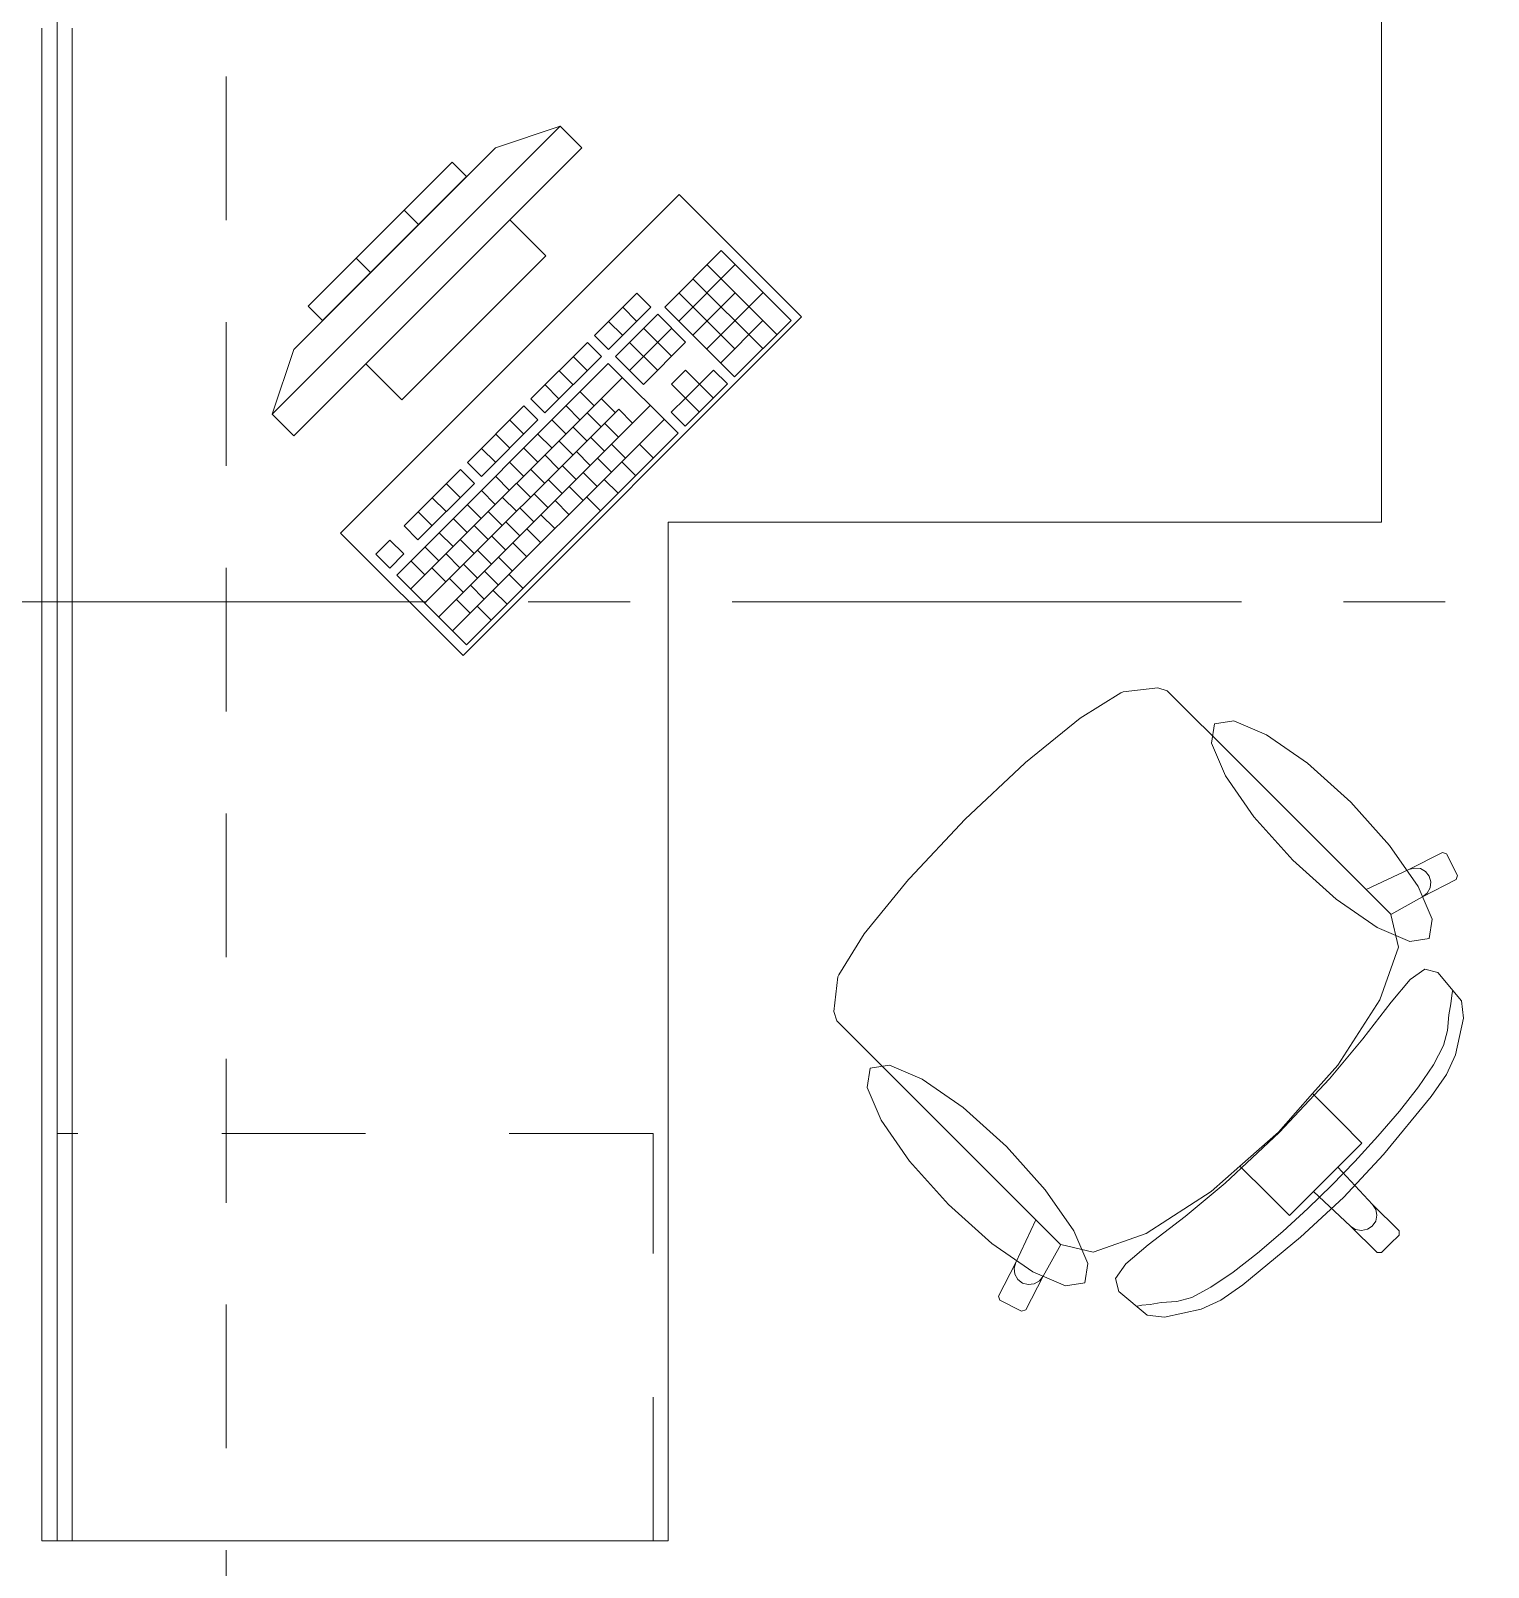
# Model space of a CAD drawing. Header units: inches. Extents: x -38 to 5698, y -33 to 92.
# Drawn here: x 215.378 to 216.809, y 33.459 to 34.967 of the extents above; entities that cross this region are included whole.
import ezdxf

# ---------------------------------------------------------------- set-up
doc = ezdxf.new("R2010")
doc.units = ezdxf.units.IN
doc.header["$MEASUREMENT"] = 0
for name, pattern in [('Hidden Line', [0.195611, 0.141111, -0.0545]), ('Punto & Raya', [0.65, 0.5, -0.075, 0, -0.075]), ('Rayas', [0.282222, 0.141111, -0.141111])]:
    doc.linetypes.add(name, pattern=pattern)
for name, color, linetype in [('08 _ STR _ EXT _ 09 Vigas', 7, 'Continuous'), ('Interior - Mobiliario', 7, 'Continuous'), ('Marcador - Secciones', 251, 'Continuous')]:
    doc.layers.add(name, color=color, linetype=linetype)

msp = doc.modelspace()

# ---------------------------------------------------------------- linework, layer by layer
at = {"layer": '08 _ STR _ EXT _ 09 Vigas', "color": 251, "linetype": 'Hidden Line', "lineweight": 13}
msp.add_line((215.57, 30.2), (215.57, 39.4), dxfattribs=at)
at = {"layer": 'Interior - Mobiliario', "color": 175, "linetype": 'Continuous', "lineweight": 13}
for p, q in [((215.3891, 33.4847), (215.3891, 34.9697)), ((215.4191, 34.9697), (215.4191, 33.4847)), ((215.8981, 34.8736), (215.6152, 34.5908)), ((215.8981, 34.8736), (215.8344, 34.8524)), ((215.9193, 34.8524), (215.8981, 34.8736)), ((215.6364, 34.5696), (215.9193, 34.8524)), ((215.6364, 34.6544), (215.8344, 34.8524)), ((215.792, 34.8383), (215.6506, 34.6968)), ((215.8061, 34.8241), (215.792, 34.8383)), ((215.6647, 34.6827), (215.8061, 34.8241)), ((215.759, 34.777), (215.7449, 34.7911)), ((215.8486, 34.7817), (215.7071, 34.6403)), ((215.8839, 34.7463), (215.8486, 34.7817)), ((215.7119, 34.7298), (215.6977, 34.744)), ((215.7425, 34.6049), (215.8839, 34.7463)), ((216.056, 34.7513), (216.0006, 34.6959)), ((216.1246, 34.6827), (216.056, 34.7513)), ((216.0143, 34.6822), (216.0697, 34.7376)), ((216.1107, 34.6689), (216.0422, 34.7375)), ((216.0969, 34.6551), (216.0283, 34.7236)), ((215.6506, 34.6968), (215.6647, 34.6827)), ((215.9731, 34.7096), (215.9316, 34.668)), ((215.9453, 34.6543), (215.9869, 34.6959)), ((215.973, 34.682), (215.9593, 34.6957)), ((215.9869, 34.6959), (215.9731, 34.7096)), ((216.0006, 34.6959), (216.0692, 34.6274)), ((216.0693, 34.6549), (216.0145, 34.7098)), ((216.0281, 34.6685), (216.0696, 34.71)), ((216.0418, 34.6548), (216.0972, 34.7102)), ((215.9592, 34.6682), (215.9454, 34.6819)), ((215.9937, 34.689), (215.9522, 34.6475)), ((216.0211, 34.6616), (215.9937, 34.689)), ((216.0555, 34.6411), (216.097, 34.6826)), ((216.0692, 34.6274), (216.1246, 34.6827)), ((215.9316, 34.668), (215.9453, 34.6543)), ((215.9659, 34.6337), (216.0074, 34.6753)), ((216.0073, 34.6477), (215.9799, 34.6752)), ((215.6152, 34.5908), (215.6364, 34.6544)), ((215.9247, 34.6611), (215.8693, 34.6057)), ((215.9384, 34.6474), (215.9247, 34.6611)), ((215.9934, 34.6339), (215.966, 34.6613)), ((215.9796, 34.62), (216.0211, 34.6616)), ((215.7071, 34.6403), (215.7425, 34.6049)), ((215.9452, 34.6405), (215.7375, 34.4328)), ((215.883, 34.592), (215.9384, 34.6474)), ((215.9245, 34.6335), (215.9108, 34.6473)), ((216.0138, 34.572), (215.9452, 34.6405)), ((215.9522, 34.6475), (215.9796, 34.62)), ((215.7512, 34.4191), (215.959, 34.6268)), ((215.9107, 34.6197), (215.897, 34.6334)), ((216.021, 34.634), (216.0072, 34.6202)), ((216.0072, 34.6202), (216.0209, 34.6065)), ((216.0207, 34.5789), (216.0623, 34.6204)), ((216.0209, 34.6065), (216.0347, 34.6203)), ((216.0347, 34.6203), (216.021, 34.634)), ((216.0486, 34.6341), (216.0347, 34.6203)), ((216.0484, 34.6066), (216.0347, 34.6203)), ((216.0623, 34.6204), (216.0486, 34.6341)), ((215.8693, 34.6057), (215.883, 34.592)), ((215.8968, 34.6058), (215.8831, 34.6196)), ((215.9313, 34.5991), (215.9175, 34.6128)), ((215.9519, 34.5923), (215.9382, 34.606)), ((216.0209, 34.6065), (216.007, 34.5926)), ((216.0346, 34.5927), (216.0209, 34.6065)), ((215.6152, 34.5908), (215.6364, 34.5696)), ((215.765, 34.4054), (215.9554, 34.5958)), ((215.7787, 34.3917), (215.9864, 34.5994)), ((215.8624, 34.5988), (215.807, 34.5434)), ((215.8761, 34.5851), (215.8624, 34.5988)), ((215.9174, 34.5853), (215.9037, 34.599)), ((215.9381, 34.5785), (215.9243, 34.5922)), ((215.9691, 34.5821), (215.9554, 34.5958)), ((216.007, 34.5926), (216.0207, 34.5789)), ((215.7924, 34.378), (216.0001, 34.5857)), ((215.8207, 34.5297), (215.8761, 34.5851)), ((215.8622, 34.5712), (215.8485, 34.5849)), ((215.9036, 34.5714), (215.8899, 34.5851)), ((215.9242, 34.5646), (215.9105, 34.5784)), ((215.9552, 34.5682), (215.9415, 34.5819)), ((215.8061, 34.3643), (216.0138, 34.572)), ((215.8484, 34.5574), (215.8347, 34.5711)), ((215.8897, 34.5576), (215.876, 34.5713)), ((215.9104, 34.5508), (215.8966, 34.5645)), ((215.9414, 34.5544), (215.9277, 34.5681)), ((215.962, 34.5476), (215.9483, 34.5613)), ((215.9896, 34.5477), (215.9759, 34.5614)), ((215.8345, 34.5435), (215.8208, 34.5572)), ((215.8759, 34.5437), (215.8622, 34.5574)), ((215.8965, 34.5369), (215.8828, 34.5507)), ((215.9275, 34.5405), (215.9138, 34.5543)), ((215.9482, 34.5338), (215.9345, 34.5475)), ((215.8, 34.5365), (215.7447, 34.4811)), ((215.8138, 34.5228), (215.8, 34.5365)), ((215.807, 34.5434), (215.8207, 34.5297)), ((215.8482, 34.516), (215.8345, 34.5298)), ((215.862, 34.5299), (215.8483, 34.5436)), ((215.8827, 34.5231), (215.8689, 34.5368)), ((215.9137, 34.5267), (215.9, 34.5404)), ((215.9343, 34.5199), (215.9206, 34.5336)), ((215.9723, 34.5304), (215.9586, 34.5441)), ((215.7584, 34.4674), (215.8138, 34.5228)), ((215.7999, 34.5089), (215.7862, 34.5226)), ((215.8343, 34.5022), (215.8206, 34.5159)), ((215.8688, 34.5093), (215.8551, 34.523)), ((215.8998, 34.5128), (215.8861, 34.5266)), ((215.9205, 34.5061), (215.9068, 34.5198)), ((215.955, 34.5131), (215.9412, 34.5268)), ((215.7861, 34.4951), (215.7724, 34.5088)), ((215.8205, 34.4883), (215.8068, 34.5021)), ((215.855, 34.4954), (215.8413, 34.5091)), ((215.886, 34.499), (215.8723, 34.5127)), ((215.9066, 34.4922), (215.8929, 34.5059)), ((215.9377, 34.4958), (215.9239, 34.5095)), ((215.7722, 34.4812), (215.7585, 34.4949)), ((215.8066, 34.4745), (215.7929, 34.4882)), ((215.8411, 34.4816), (215.8274, 34.4953)), ((215.8583, 34.4713), (215.8446, 34.485)), ((215.8721, 34.4852), (215.8584, 34.4989)), ((215.8928, 34.4784), (215.8791, 34.4921)), ((215.7447, 34.4811), (215.7584, 34.4674)), ((215.7928, 34.4607), (215.7791, 34.4744)), ((215.8273, 34.4677), (215.8136, 34.4814)), ((215.8444, 34.4575), (215.8307, 34.4712)), ((215.8789, 34.4645), (215.8652, 34.4782)), ((215.7308, 34.4672), (215.717, 34.4534)), ((215.7445, 34.4535), (215.7308, 34.4672)), ((215.7789, 34.4468), (215.7652, 34.4605)), ((215.8134, 34.4539), (215.7997, 34.4676)), ((215.8306, 34.4436), (215.8169, 34.4573)), ((215.8651, 34.4507), (215.8514, 34.4644)), ((215.717, 34.4534), (215.7307, 34.4397)), ((215.7307, 34.4397), (215.7445, 34.4535)), ((215.7651, 34.433), (215.7514, 34.4467)), ((215.7857, 34.4262), (215.772, 34.4399)), ((215.7996, 34.44), (215.7859, 34.4537)), ((215.8168, 34.4298), (215.803, 34.4435)), ((215.8512, 34.4368), (215.8375, 34.4505)), ((215.7375, 34.4328), (215.8061, 34.3643)), ((215.8029, 34.4159), (215.7892, 34.4296)), ((215.8374, 34.423), (215.8237, 34.4367)), ((215.8615, 34.4196), (215.8478, 34.4334)), ((215.8097, 34.3953), (215.796, 34.409)), ((215.8235, 34.4091), (215.8098, 34.4228)), ((215.8459, 34.4041), (215.8322, 34.4178)), ((215.8303, 34.3885), (215.8166, 34.4022)), ((216.4484, 34.3173), (216.4505, 34.3182)), ((216.4505, 34.3182), (216.4845, 34.3222)), ((216.4845, 34.3222), (216.4937, 34.3193)), ((216.4937, 34.3193), (216.5157, 34.2974)), ((216.4084, 34.2924), (216.4484, 34.3173)), ((216.3547, 34.2488), (216.4084, 34.2924)), ((216.5157, 34.2974), (216.5412, 34.2719)), ((216.5412, 34.2719), (216.6891, 34.124)), ((216.2955, 34.1933), (216.3539, 34.2482)), ((216.3539, 34.2482), (216.3547, 34.2488)), ((216.2955, 34.1933), (216.2407, 34.135)), ((216.7308, 34.1436), (216.7639, 34.1606)), ((216.7639, 34.1606), (216.768, 34.1593)), ((216.768, 34.1593), (216.7788, 34.1379)), ((216.6891, 34.124), (216.7308, 34.1436)), ((216.7308, 34.1436), (216.7365, 34.1452)), ((216.7365, 34.1452), (216.7423, 34.1446)), ((216.7423, 34.1446), (216.7474, 34.1417)), ((216.7474, 34.1417), (216.751, 34.1371)), ((216.751, 34.1371), (216.7526, 34.1315)), ((216.7788, 34.1379), (216.7775, 34.1339)), ((216.24, 34.1341), (216.1964, 34.0805)), ((216.2407, 34.135), (216.24, 34.1341)), ((216.7133, 34.0998), (216.6891, 34.124)), ((216.7775, 34.1339), (216.7444, 34.1169)), ((216.7519, 34.1257), (216.749, 34.1205)), ((216.7526, 34.1315), (216.7519, 34.1257)), ((216.7444, 34.1169), (216.7133, 34.0996)), ((216.749, 34.1205), (216.7444, 34.1169)), ((216.7133, 34.0998), (216.7133, 34.0996)), ((216.7133, 34.0996), (216.7208, 34.0676)), ((216.1964, 34.0805), (216.1715, 34.0404)), ((216.7208, 34.0676), (216.7025, 34.0157)), ((216.1706, 34.0383), (216.1666, 34.0044)), ((216.1715, 34.0404), (216.1706, 34.0383)), ((216.7136, 34.0136), (216.7322, 34.0359)), ((216.7322, 34.0359), (216.7465, 34.0459)), ((216.7465, 34.0459), (216.7594, 34.0425)), ((216.7594, 34.0425), (216.7826, 34.0147)), ((216.7722, 34.0119), (216.773, 34.0199)), ((216.773, 34.0199), (216.7738, 34.0244)), ((216.1666, 34.0044), (216.1695, 33.9951)), ((216.7025, 34.0157), (216.6611, 33.9518)), ((216.6857, 33.9775), (216.7136, 34.0136)), ((216.7702, 34.0011), (216.7722, 34.0119)), ((216.7826, 34.0147), (216.7845, 33.9979)), ((216.1695, 33.9951), (216.1915, 33.9731)), ((216.769, 33.9857), (216.7702, 34.0011)), ((216.7845, 33.9979), (216.7768, 33.9617)), ((216.1915, 33.9731), (216.217, 33.9476)), ((216.6529, 33.9381), (216.6857, 33.9775)), ((216.7651, 33.971), (216.769, 33.9857)), ((216.7552, 33.9521), (216.7651, 33.971)), ((216.7768, 33.9617), (216.7678, 33.9425)), ((216.217, 33.9476), (216.3648, 33.7998)), ((216.6611, 33.9518), (216.6363, 33.9237)), ((216.7403, 33.9303), (216.7552, 33.9521)), ((216.7678, 33.9425), (216.7529, 33.9208)), ((216.6035, 33.8854), (216.6529, 33.9381)), ((216.7217, 33.9065), (216.7403, 33.9303)), ((216.6363, 33.9237), (216.603, 33.8858)), ((216.6363, 33.9237), (216.6637, 33.8963)), ((216.7529, 33.9208), (216.706, 33.8641)), ((216.6637, 33.8963), (216.6848, 33.8752)), ((216.7006, 33.8818), (216.7217, 33.9065)), ((216.6035, 33.8854), (216.5507, 33.8359)), ((216.5652, 33.8525), (216.603, 33.8858)), ((216.678, 33.8571), (216.7006, 33.8818)), ((216.6848, 33.8752), (216.6612, 33.8515)), ((216.537, 33.8277), (216.5652, 33.8525)), ((216.5652, 33.8525), (216.5925, 33.8252)), ((216.6612, 33.8515), (216.6493, 33.8396)), ((216.6552, 33.8337), (216.678, 33.8571)), ((216.6612, 33.8515), (216.6952, 33.815)), ((216.706, 33.8641), (216.6669, 33.8219)), ((216.5507, 33.8359), (216.5114, 33.8032)), ((216.6373, 33.8276), (216.6493, 33.8396)), ((216.4732, 33.7864), (216.537, 33.8277)), ((216.5925, 33.8252), (216.6137, 33.804)), ((216.6137, 33.804), (216.6373, 33.8276)), ((216.6247, 33.7828), (216.6669, 33.8219)), ((216.6552, 33.8337), (216.6317, 33.8108)), ((216.6373, 33.8276), (216.6738, 33.7937)), ((216.6317, 33.8108), (216.6071, 33.7883)), ((216.6952, 33.815), (216.6984, 33.8101)), ((216.6952, 33.815), (216.7213, 33.7889)), ((216.6984, 33.8101), (216.6995, 33.8044)), ((216.3648, 33.7998), (216.3452, 33.758)), ((216.3891, 33.7756), (216.3648, 33.7998)), ((216.5114, 33.8032), (216.4752, 33.7753)), ((216.6738, 33.7937), (216.6787, 33.7904)), ((216.6738, 33.7937), (216.6999, 33.7676)), ((216.6787, 33.7904), (216.6845, 33.7893)), ((216.6845, 33.7893), (216.6902, 33.7905)), ((216.6902, 33.7905), (216.6951, 33.7937)), ((216.6984, 33.7986), (216.6951, 33.7937)), ((216.6995, 33.8044), (216.6984, 33.7986)), ((216.372, 33.7445), (216.3893, 33.7755)), ((216.3891, 33.7756), (216.3893, 33.7755)), ((216.3893, 33.7755), (216.4212, 33.7681)), ((216.4212, 33.7681), (216.4732, 33.7864)), ((216.4752, 33.7753), (216.453, 33.7567)), ((216.568, 33.736), (216.6247, 33.7828)), ((216.6071, 33.7883), (216.5824, 33.7671)), ((216.7042, 33.7676), (216.7127, 33.7761)), ((216.7213, 33.7847), (216.7127, 33.7761)), ((216.7213, 33.7889), (216.7213, 33.7847)), ((216.5824, 33.7671), (216.5585, 33.7485)), ((216.6999, 33.7676), (216.7042, 33.7676)), ((216.3452, 33.758), (216.3283, 33.7249)), ((216.3452, 33.758), (216.3436, 33.7524)), ((216.3436, 33.7524), (216.3443, 33.7465)), ((216.3443, 33.7465), (216.3471, 33.7414)), ((216.453, 33.7567), (216.4429, 33.7423)), ((216.5585, 33.7485), (216.5367, 33.7337)), ((216.3471, 33.7414), (216.3517, 33.7378)), ((216.3517, 33.7378), (216.3574, 33.7363)), ((216.355, 33.7114), (216.372, 33.7445)), ((216.3574, 33.7363), (216.3632, 33.737)), ((216.3632, 33.737), (216.3683, 33.7399)), ((216.3683, 33.7399), (216.372, 33.7445)), ((216.4429, 33.7423), (216.4463, 33.7294)), ((216.5367, 33.7337), (216.5179, 33.7237)), ((216.5463, 33.7211), (216.568, 33.736)), ((216.3283, 33.7249), (216.3296, 33.7209)), ((216.3296, 33.7209), (216.3509, 33.7101)), ((216.4463, 33.7294), (216.4742, 33.7062)), ((216.4689, 33.7159), (216.4644, 33.7151)), ((216.477, 33.7166), (216.4689, 33.7159)), ((216.4877, 33.7187), (216.477, 33.7166)), ((216.5031, 33.7198), (216.4877, 33.7187)), ((216.5179, 33.7237), (216.5031, 33.7198)), ((216.5271, 33.7121), (216.5463, 33.7211)), ((216.3509, 33.7101), (216.355, 33.7114)), ((216.4742, 33.7062), (216.491, 33.7043)), ((216.491, 33.7043), (216.5271, 33.7121)), ((215.4191, 33.4847), (215.3891, 33.4847))]:
    msp.add_line(p, q, dxfattribs=at)
at = {"layer": 'Interior - Mobiliario', "color": 175, "linetype": 'Rayas', "lineweight": 13}
for p, q in [((215.9891, 33.8847), (215.4041, 33.8847)), ((215.9891, 33.4847), (215.9891, 33.8847))]:
    msp.add_line(p, q, dxfattribs=at)
at = {"layer": 'Interior - Mobiliario', "color": 175, "linetype": 'Continuous', "lineweight": 13, "flags": 128}
for points in [[(215.4041, 34.9847), (215.4041, 33.4847), (216.0041, 33.4847), (216.0041, 34.4847), (216.7041, 34.4847), (216.7041, 34.9847)], [(215.6824, 34.4741), (215.8026, 34.3539), (216.1349, 34.6862), (216.0147, 34.8064)], [(216.674, 34.2098), (216.7121, 34.1673), (216.7401, 34.127), (216.7538, 34.0949), (216.7509, 34.076), (216.732, 34.0731), (216.6999, 34.0867), (216.6595, 34.1147), (216.617, 34.1529), (216.5789, 34.1954), (216.5509, 34.2357), (216.5373, 34.2678), (216.5401, 34.2867), (216.5591, 34.2896), (216.5911, 34.276), (216.6315, 34.248)], [(216.279, 33.8149), (216.3215, 33.7767), (216.3619, 33.7487), (216.394, 33.7351), (216.4129, 33.738), (216.4157, 33.7569), (216.4021, 33.789), (216.3741, 33.8293), (216.336, 33.8718), (216.2935, 33.91), (216.2531, 33.938), (216.2211, 33.9516), (216.2021, 33.9487), (216.1993, 33.9298), (216.2129, 33.8977), (216.2409, 33.8574)]]:
    msp.add_lwpolyline(points, close=True, dxfattribs=at)
at = {"layer": 'Marcador - Secciones', "color": 251, "linetype": 'Punto & Raya', "lineweight": 13}
msp.add_line((189.6667, 34.4067), (240.9403, 34.4067), dxfattribs=at)

doc.saveas('drawing.dxf')
